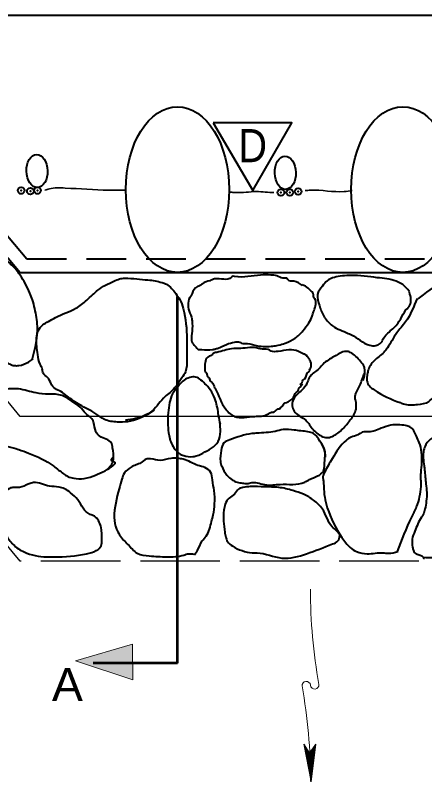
# Model space of a CAD drawing. Extents: x -8731 to -4066, y -66522 to -56618.
# Drawn here: x -5142.7 to -5003.8, y -66073.2 to -65812.9 of the extents above; entities that cross this region are included whole.
import ezdxf
from ezdxf.enums import TextEntityAlignment as Align

# ---------------------------------------------------------------- set-up
doc = ezdxf.new("R2010")
doc.units = 0
doc.header["$LTSCALE"] = 4.5
doc.header["$PDMODE"] = 32
doc.header["$PDSIZE"] = 2.25
doc.linetypes.add('LONG_DASHED', pattern=[7.5, 6, -1.5])
doc.linetypes.add('MEDIUM_DASHED', pattern=[4.5, 3, -1.5])
doc.layers.add('1', color=7, linetype='Continuous', lineweight=13)
doc.layers.add('3', color=7, linetype='Continuous', lineweight=40)

msp = doc.modelspace()

# ---------------------------------------------------------------- hatches: boundary and pattern name
at = {"layer": '1'}
msp.add_hatch(color=256, dxfattribs=at).paths.add_polyline_path([(-5122.34, -66032.16), (-5102.86, -66038.6), (-5103.02, -66026.48)])

# ---------------------------------------------------------------- linework, layer by layer
for p, q in [((-5044.78, -66060.4), (-5042.38, -66073.16)), ((-5042.84, -66063.4), (-5044.78, -66060.4)), ((-5044.78, -66060.4), (-5042.38, -66072.84)), ((-5044.64, -66060.56), (-5042.38, -66072.56)), ((-5044.64, -66060.7), (-5042.38, -66072.24)), ((-5044.5, -66060.7), (-5042.54, -66071.96)), ((-5044.5, -66060.7), (-5042.54, -66071.96)), ((-5044.5, -66060.84), (-5042.54, -66071.64)), ((-5044.5, -66061), (-5042.54, -66071.36)), ((-5044.34, -66061), (-5042.54, -66071.04)), ((-5044.34, -66061.16), (-5042.54, -66070.6)), ((-5044.18, -66061.3), (-5042.54, -66070.3)), ((-5044.18, -66061.3), (-5042.54, -66070)), ((-5044.04, -66061.44), (-5042.7, -66069.7)), ((-5044.04, -66061.6), (-5042.7, -66069.4)), ((-5044.04, -66061.6), (-5042.7, -66069.1)), ((-5043.9, -66061.76), (-5042.7, -66068.8)), ((-5040.74, -66060.4), (-5042.84, -66063.4)), ((-5042.7, -66069.7), (-5041.5, -66061.44)), ((-5042.7, -66069.4), (-5041.5, -66061.6)), ((-5042.7, -66069.1), (-5041.64, -66061.6)), ((-5042.7, -66068.8), (-5041.64, -66061.76)), ((-5042.54, -66071.96), (-5041.04, -66060.84)), ((-5042.54, -66071.64), (-5041.04, -66060.84)), ((-5042.54, -66071.36), (-5041.18, -66061)), ((-5042.54, -66071.04), (-5041.18, -66061)), ((-5042.54, -66070.6), (-5041.34, -66061.16)), ((-5042.54, -66070.3), (-5041.34, -66061.3)), ((-5042.54, -66070), (-5041.5, -66061.3)), ((-5042.38, -66073.16), (-5040.74, -66060.4)), ((-5042.38, -66072.84), (-5040.9, -66060.56)), ((-5042.38, -66072.56), (-5040.9, -66060.56)), ((-5042.38, -66072.24), (-5041.04, -66060.7)), ((-5043.9, -66061.9), (-5042.7, -66068.5)), ((-5043.74, -66061.9), (-5042.7, -66068.04)), ((-5043.74, -66062.04), (-5042.7, -66068.04)), ((-5043.74, -66062.04), (-5042.7, -66067.76)), ((-5043.58, -66062.2), (-5042.7, -66067.44)), ((-5043.58, -66062.2), (-5042.7, -66067.16)), ((-5043.58, -66062.36), (-5042.7, -66066.84)), ((-5043.44, -66062.36), (-5042.7, -66066.56)), ((-5043.44, -66062.5), (-5042.7, -66066.24)), ((-5043.3, -66062.64), (-5042.7, -66065.96)), ((-5043.3, -66062.64), (-5042.84, -66065.64)), ((-5043.3, -66062.8), (-5042.84, -66065.36)), ((-5043.14, -66062.96), (-5042.84, -66065.04)), ((-5043.14, -66062.96), (-5042.84, -66064.6)), ((-5042.98, -66063.1), (-5042.84, -66064.3)), ((-5042.98, -66063.24), (-5042.84, -66063.84)), ((-5042.98, -66063.24), (-5042.84, -66063.84)), ((-5042.84, -66065.64), (-5042.38, -66062.64)), ((-5042.84, -66065.36), (-5042.38, -66062.8)), ((-5042.84, -66065.04), (-5042.38, -66062.96)), ((-5042.84, -66064.6), (-5042.54, -66062.96)), ((-5042.84, -66064.3), (-5042.7, -66063.1)), ((-5042.84, -66064), (-5042.7, -66063.1)), ((-5042.84, -66063.84), (-5042.84, -66063.24)), ((-5042.7, -66068.5), (-5041.78, -66061.9)), ((-5042.7, -66068.04), (-5041.78, -66061.9)), ((-5042.7, -66067.76), (-5041.94, -66062.04)), ((-5042.7, -66067.44), (-5041.94, -66062.2)), ((-5042.7, -66067.16), (-5041.94, -66062.2)), ((-5042.7, -66066.84), (-5042.1, -66062.36)), ((-5042.7, -66066.56), (-5042.1, -66062.36)), ((-5042.7, -66066.24), (-5042.24, -66062.5)), ((-5042.7, -66065.96), (-5042.24, -66062.64))]:
    msp.add_line(p, q, dxfattribs=at)
msp.add_lwpolyline([(-5122.34, -66032.16), (-5102.86, -66038.6), (-5103.02, -66026.48)], close=True, dxfattribs=at)
msp.add_lwpolyline([(-5042.84, -66063.56), (-5042.84, -66063.4), (-5042.38, -66073.16)], dxfattribs=at)
for centre, radius, start, end in [((-4857.65, -66007.58), 184.94, 180.0592, 190.1443), ((-5043.98, -66040.54), 1.43, 5.1097, 185.1097), ((-5227.46, -66073.24), 184.95, 0.0596, 10.144), ((-5041.12, -66040.28), 1.43, 185.133, 5.1122)]:
    msp.add_arc(centre, radius, start, end, dxfattribs=at)
at = {"layer": '3'}
for p, q in [((-5394.9, -65812.9), (-4860.74, -65812.9)), ((-5141.1, -65900.2), (-4972.04, -65900.2))]:
    msp.add_line(p, q, dxfattribs=at)
at = {"layer": '3', "linetype": 'MEDIUM_DASHED'}
for p, q in [((-5173.18, -65854.6), (-5138.84, -65895.56)), ((-5138.84, -65895.56), (-4973.7, -65895.56))]:
    msp.add_line(p, q, dxfattribs=at)
at = {"layer": '3', "lineweight": 25}
for p, q in [((-5141.1, -65949.1), (-5175.58, -65907.84)), ((-4972.04, -65949.1), (-5141.1, -65949.1))]:
    msp.add_line(p, q, dxfattribs=at)
at = {"layer": '3', "lineweight": 53}
for q in [(-5087.7, -65908.44), (-5116.34, -66032.96)]:
    msp.add_line((-5087.7, -66032.96), q, dxfattribs=at)
at = {"layer": '3'}
msp.add_lwpolyline([(-5332.64, -65850.7), (-5175.58, -65859.1), (-5141.1, -65900.2)], dxfattribs=at)
msp.add_lwpolyline([(-5075.54, -65849.36), (-5062.18, -65872.44), (-5048.84, -65849.36)], close=True, dxfattribs=at)
at = {"layer": '3', "linetype": 'LONG_DASHED', "lineweight": 25}
msp.add_lwpolyline([(-4860.74, -65911), (-4972.04, -65998.3), (-5141.1, -65998.3), (-5175.58, -65957.2), (-5332.64, -65948.8), (-5394.9, -65911)], dxfattribs=at)
at = {"layer": '3'}
for centre, major_axis, ratio in [((-5087.69, -65872.08), (0, 28.12), 0.624269), ((-5011.19, -65872.08), (0, 28.12), 0.624269), ((-5135.39, -65865.78), (-0.15, 5.62), 0.640779), ((-5051.09, -65866.38), (-0.15, 5.62), 0.640779)]:
    msp.add_ellipse(centre, major_axis=major_axis, ratio=ratio, dxfattribs=at)
at = {"layer": '3', "lineweight": 35}
for points in [[(-5132.7, -65872.3), (-5131.18, -65871.84), (-5125.78, -65871.56), (-5111.1, -65872.3), (-5105.84, -65872.3), (-5105.1, -65872.3)], [(-5070.3, -65872.76), (-5068.94, -65873.04), (-5066.98, -65873.04), (-5065.34, -65873.04), (-5061.74, -65872.76), (-5055.58, -65873.04), (-5054.98, -65873.04)], [(-5044.34, -65872.44), (-5042.54, -65872.3), (-5031.14, -65872.76), (-5028.44, -65872.44)]]:
    msp.add_spline(points, degree=3, dxfattribs=at)
at = {"layer": '3'}
for points in [[(-5136.9, -65929.44), (-5135.24, -65918.5), (-5136.14, -65912.5), (-5136.9, -65909.5), (-5137.78, -65907.24), (-5141.1, -65901.1), (-5142.44, -65899.3), (-5145.58, -65896.3), (-5148.9, -65893.6), (-5152.18, -65891.8), (-5153.84, -65891.64), (-5157.58, -65891.96), (-5161.04, -65893), (-5166.14, -65895.4), (-5170.34, -65897.36), (-5173.64, -65900.8), (-5174.7, -65904.24), (-5174.38, -65907.56), (-5173.64, -65909.04), (-5168.84, -65914), (-5167.18, -65915.2), (-5162.7, -65917.76), (-5161.04, -65918.64), (-5156.54, -65921.8), (-5152.78, -65925.56), (-5149.18, -65927.96), (-5146.04, -65930.5), (-5144.54, -65931.4), (-5143.04, -65931.84), (-5141.54, -65931.84), (-5138.24, -65930.64), (-5136.74, -65929.6)], [(-5095.64, -65947), (-5096.98, -65947.9), (-5104.64, -65950.9), (-5108.1, -65951.04), (-5112.44, -65950.16), (-5115.44, -65948.2), (-5120.84, -65945.2), (-5125.18, -65942.2), (-5127.3, -65940.7), (-5129.24, -65939.64), (-5130.58, -65938), (-5131.78, -65935.9), (-5133.3, -65934.4), (-5133.58, -65932.9), (-5134.34, -65931.4), (-5135.1, -65928.1), (-5135.54, -65922.4), (-5134.94, -65920), (-5133.44, -65918.04), (-5131.5, -65916.84), (-5129.1, -65915.5), (-5122.18, -65912.36), (-5118.44, -65909.64), (-5114.7, -65906.2), (-5109.3, -65903.2), (-5107.34, -65902.44), (-5105.54, -65902.16), (-5101.5, -65902.44), (-5097.74, -65902.76), (-5092.94, -65903.64), (-5091.44, -65904.24), (-5088.3, -65907.4), (-5086.94, -65909.36), (-5085.74, -65912.5), (-5084.54, -65922.84), (-5084.54, -65924.64), (-5084.54, -65929.76), (-5084.98, -65933.96), (-5086.18, -65936.04), (-5090.24, -65941), (-5091.9, -65942.36), (-5096.38, -65947.3), (-5098.18, -65948.5), (-5101.94, -65949.84), (-5105.38, -65950.44)], [(-5045.24, -65904.7), (-5048.24, -65903.2), (-5050.18, -65902.76), (-5050.34, -65902.44), (-5051.98, -65902.16), (-5053.94, -65901.4), (-5056.04, -65901.1), (-5059.5, -65901.1), (-5068.34, -65901.56), (-5069.1, -65901.56), (-5069.38, -65901.84), (-5075.1, -65902.44), (-5076.74, -65903.04), (-5079.14, -65903.96), (-5080.04, -65904.7), (-5080.94, -65905), (-5082.74, -65907.4), (-5082.9, -65907.84), (-5083.5, -65908.76), (-5083.5, -65914), (-5083.04, -65915.04), (-5082.74, -65916.7), (-5082.74, -65920.16), (-5082.9, -65923.3), (-5082.58, -65924.2), (-5081.38, -65925.56), (-5080.94, -65926.16), (-5079.44, -65926.44), (-5075.84, -65926.44), (-5074.78, -65926.16), (-5074.18, -65926), (-5071.04, -65924.64), (-5068.34, -65923.9), (-5066.54, -65923.9), (-5065.94, -65924.2), (-5063.98, -65924.36), (-5060.54, -65925.1), (-5055.3, -65925.24), (-5053.5, -65924.96), (-5051.1, -65924.2), (-5047.78, -65922.56), (-5045.1, -65920), (-5043.14, -65917.3), (-5041.94, -65915.04), (-5041.5, -65913.56), (-5041.34, -65913.1), (-5040.9, -65911.6), (-5041.04, -65909.2), (-5041.34, -65908.9), (-5041.64, -65907.4), (-5042.54, -65906.36), (-5043.3, -65905.6), (-5045.38, -65904.4)], [(-5008.94, -65906.8), (-5010.14, -65905.3), (-5011.64, -65904.1), (-5013.44, -65903.2), (-5019.9, -65902), (-5028.74, -65901.24), (-5031.74, -65901.4), (-5036.84, -65903.04), (-5038.5, -65904.84), (-5040.14, -65907.7), (-5039.54, -65911.44), (-5038.04, -65915.04), (-5036.84, -65916.7), (-5035.04, -65918.36), (-5029.78, -65920.9), (-5027.98, -65921.8), (-5021.54, -65925.1), (-5020.04, -65924.96), (-5018.54, -65924.04), (-5017.64, -65922.4), (-5014.64, -65919.4), (-5011.94, -65915.96), (-5010.14, -65912.96), (-5008.78, -65911.3), (-5008.94, -65906.96)], [(-5006.38, -65909.04), (-5010.3, -65917), (-5013.3, -65920.76), (-5016.44, -65925.84), (-5017.64, -65927.36), (-5020.94, -65930.2), (-5023.04, -65933.64), (-5023.34, -65935.3), (-5023.34, -65937.24), (-5022.58, -65938.76), (-5020.94, -65940.1), (-5012.1, -65944.44), (-5010.58, -65944.9), (-5008.18, -65945.2), (-5006.24, -65945.04), (-5002.34, -65944), (-5000.7, -65942.5), (-4998.9, -65941.44), (-4996.94, -65939.36), (-4993.5, -65936.04), (-4990.34, -65934.24), (-4982.98, -65928.1), (-4979.98, -65924.64), (-4977.74, -65922.7), (-4975.18, -65919.24), (-4975.04, -65917.6), (-4975.64, -65913.7), (-4976.24, -65905.9), (-4979.54, -65903.2), (-4982.98, -65901.7), (-4990.18, -65900.8), (-4993.04, -65901.4), (-4994.54, -65901.84), (-5004.3, -65907.84), (-5006.1, -65909.2)], [(-5046.14, -65938.3), (-5045.38, -65937.56), (-5045.1, -65936.8), (-5044.5, -65936.36), (-5043.14, -65933.96), (-5042.84, -65933.8), (-5042.84, -65933.36), (-5042.54, -65932.76), (-5042.54, -65930.5), (-5043.44, -65929), (-5044.34, -65928.1), (-5044.78, -65927.96), (-5046.58, -65927.04), (-5053.5, -65927.04), (-5056.04, -65926.9), (-5056.94, -65926.44), (-5059.64, -65926.16), (-5060.24, -65926), (-5066.24, -65926), (-5069.38, -65926.16), (-5074.34, -65927.36), (-5075.84, -65927.96), (-5076.14, -65928.4), (-5076.9, -65928.7), (-5078.24, -65930.36), (-5078.38, -65932.44), (-5078.24, -65933.96), (-5077.78, -65934.56), (-5077.5, -65935.6), (-5077.04, -65935.9), (-5076.58, -65937.1), (-5075.98, -65937.56), (-5075.1, -65939.36), (-5074.94, -65939.64), (-5071.34, -65946.7), (-5069.84, -65948.2), (-5068.34, -65949.1), (-5061.44, -65949.1), (-5057.1, -65948.36), (-5056.04, -65947.76), (-5054.84, -65947.6), (-5053.5, -65946.56), (-5052.9, -65946.4), (-5052.74, -65946.1), (-5052.14, -65945.8), (-5051.84, -65945.2), (-5050.18, -65944.16), (-5047.94, -65941.9), (-5047.34, -65940.84), (-5046.74, -65940.4), (-5046.58, -65939.8), (-5045.84, -65938.9), (-5045.24, -65938)], [(-5024.7, -65936.96), (-5024.1, -65933.64), (-5024.38, -65932.16), (-5025.58, -65930.5), (-5029.04, -65927.36), (-5030.54, -65927.04), (-5032.5, -65927.64), (-5035.18, -65929.16), (-5038.64, -65931.7), (-5039.98, -65933.2), (-5041.64, -65934.4), (-5042.98, -65936.04), (-5043.74, -65937.84), (-5045.38, -65940.1), (-5047.18, -65941.76), (-5048.7, -65944.16), (-5048.7, -65945.96), (-5047.78, -65947.76), (-5044.18, -65950.44), (-5041.64, -65953.6), (-5039.98, -65955.1), (-5038.34, -65956), (-5036.54, -65956.3), (-5034.74, -65955.7), (-5033.24, -65954.8), (-5031.58, -65953.3), (-5029.04, -65950.3), (-5027.1, -65946.7), (-5027.1, -65944.44), (-5027.38, -65942.64), (-5026.94, -65940.84), (-5025.58, -65938.16), (-5024.84, -65936.04), (-5024.24, -65934.4)], [(-5073.14, -65951.8), (-5073.74, -65948.64), (-5074.78, -65943.7), (-5077.94, -65938.44), (-5079.74, -65936.8), (-5081.54, -65935.76), (-5083.5, -65935.9), (-5085.44, -65936.8), (-5088.14, -65939.8), (-5089.34, -65941.44), (-5090.38, -65944.44), (-5090.84, -65947.9), (-5090.98, -65952.1), (-5090.54, -65955.56), (-5089.94, -65957.8), (-5088.9, -65959.76), (-5087.1, -65961.7), (-5085.58, -65962.44), (-5082.44, -65962.76), (-5080.94, -65962.44), (-5079.14, -65961.56), (-5073.9, -65957.64), (-5073.14, -65954.2), (-5073.9, -65948.04)], [(-5111.38, -65966.96), (-5110.04, -65965.3), (-5109.44, -65963.64), (-5109.74, -65959.76), (-5110.18, -65958.1), (-5114.1, -65955.84), (-5115.44, -65954.2), (-5116.18, -65951.04), (-5117.1, -65949.56), (-5118.9, -65948.04), (-5120.7, -65945.96), (-5123.1, -65944.3), (-5125.04, -65942.96), (-5126.84, -65942.04), (-5129.1, -65941.6), (-5131.5, -65941.6), (-5135.7, -65941.16), (-5141.7, -65939.8), (-5144.98, -65939.8), (-5146.94, -65940.24), (-5152.5, -65942.36), (-5154.14, -65942.8), (-5155.64, -65943.7), (-5157.44, -65945.5), (-5157.74, -65947.3), (-5156.98, -65952.24), (-5155.94, -65954.2), (-5154.14, -65955.7), (-5147.1, -65958.84), (-5143.5, -65959.76), (-5141.54, -65960.36), (-5138.24, -65961.56), (-5129.7, -65966.04), (-5126.38, -65968.6), (-5124.9, -65969.5), (-5122.94, -65970.1), (-5119.34, -65970.24), (-5115.58, -65969.04), (-5112.3, -65967.56), (-5109.14, -65964.56), (-5110.04, -65964.24), (-5109.58, -65962.9)], [(-5012.98, -65995), (-5008.18, -65983.3), (-5006.54, -65979.84), (-5005.5, -65976.4), (-5005.04, -65972.96), (-5005.04, -65968.16), (-5004.74, -65964.84), (-5005.64, -65957.96), (-5006.54, -65955.84), (-5008.78, -65952.7), (-5010.3, -65952.24), (-5015.24, -65952.1), (-5018.54, -65953.16), (-5022.9, -65954.36), (-5024.98, -65954.5), (-5026.5, -65955.4), (-5028.74, -65956.16), (-5030.38, -65957.2), (-5035.18, -65963.5), (-5037.74, -65968), (-5038.34, -65969.64), (-5038.18, -65971.16), (-5038.04, -65972.96), (-5037.74, -65976.56), (-5036.84, -65980.16), (-5031.9, -65990.2), (-5029.04, -65993.64), (-5026.94, -65995), (-5023.34, -65995.76), (-5017.94, -65995.44), (-5016.14, -65995.6), (-5012.84, -65995)], [(-5037.44, -65962.9), (-5037.58, -65961.4), (-5038.04, -65959.9), (-5039.84, -65956.76), (-5041.5, -65954.96), (-5043.44, -65954.36), (-5048.1, -65953.76), (-5051.84, -65953.6), (-5054.54, -65954.2), (-5060.7, -65954.8), (-5062.5, -65954.96), (-5069.98, -65957.04), (-5071.94, -65958.1), (-5072.84, -65960.64), (-5073.14, -65964.4), (-5072.7, -65966.04), (-5070.9, -65969.04), (-5069.1, -65970.7), (-5067.44, -65971.44), (-5065.64, -65971.76), (-5064.14, -65971.9), (-5062.5, -65971.6), (-5057.54, -65972.36), (-5052.9, -65972.2), (-5044.5, -65971.44), (-5042.84, -65970.56), (-5038.18, -65967.7), (-5037.74, -65963.96), (-5037.58, -65961.1), (-5038.78, -65958.24)], [(-5004.14, -65996.96), (-4997.84, -65997.24), (-4991.98, -65997.7), (-4988.24, -65997.4), (-4984.04, -65996.5), (-4982.24, -65995.6), (-4981.04, -65994.7), (-4979.84, -65993.2), (-4979.24, -65991.4), (-4978.5, -65989.3), (-4977.74, -65985.7), (-4976.84, -65980.9), (-4976.7, -65978.64), (-4976.84, -65972.96), (-4977.14, -65967.24), (-4977.3, -65964.7), (-4978.04, -65961.84), (-4978.78, -65960.2), (-4979.98, -65958.4), (-4983.58, -65955.56), (-4986.9, -65954.36), (-4988.98, -65953.9), (-4992.14, -65953.9), (-4994.84, -65954.36), (-4996.04, -65954.5), (-5000.1, -65956), (-5001.14, -65956.44), (-5003.38, -65958.7), (-5004.14, -65960.64), (-5003.98, -65965.9), (-5003.84, -65967.24), (-5003.38, -65972.04), (-5003.1, -65974.9), (-5003.24, -65977.9), (-5003.7, -65980.6), (-5004.3, -65982.4), (-5004.9, -65983.3), (-5007.14, -65988.1), (-5008.04, -65990.8), (-5007.9, -65993.5), (-5007.58, -65994.7), (-5006.7, -65995.76), (-5004.3, -65996.96), (-5004.14, -65997.24), (-5003.84, -65997.24)], [(-5081.98, -65996.2), (-5080.94, -65994.7), (-5079.3, -65991.4), (-5077.94, -65989.76), (-5076.14, -65984.8), (-5075.54, -65982.56), (-5075.1, -65978.8), (-5075.24, -65974.3), (-5075.84, -65970.7), (-5076.44, -65968), (-5078.38, -65966.5), (-5080.78, -65965.76), (-5085.74, -65963.64), (-5087.54, -65963.36), (-5089.94, -65963.36), (-5093.54, -65964.1), (-5096.84, -65963.5), (-5098.34, -65963.64), (-5100.14, -65964.84), (-5101.78, -65965.6), (-5103.44, -65966.36), (-5105.7, -65968.3), (-5106.58, -65970.4), (-5107.5, -65973.7), (-5109.14, -65983.44), (-5108.38, -65987.36), (-5107.34, -65989.3), (-5105.98, -65991.1), (-5104.5, -65992.6), (-5101.34, -65995.6), (-5097.3, -65996.5), (-5091.3, -65996.8), (-5085.58, -65996.2), (-5083.94, -65995.76), (-5082.14, -65995.9)], [(-5113.64, -65986.6), (-5115.9, -65983), (-5117.38, -65982.4), (-5121.58, -65977.44), (-5123.98, -65975.04), (-5126.1, -65973.7), (-5127.9, -65973.1), (-5131.18, -65972.8), (-5136.58, -65971.6), (-5138.1, -65972.04), (-5141.38, -65973.24), (-5143.18, -65973.24), (-5144.7, -65973.56), (-5146.5, -65975.5), (-5147.24, -65979.4), (-5147.1, -65984.2), (-5146.78, -65986.3), (-5145.9, -65989.3), (-5143.5, -65992.6), (-5141.7, -65994.1), (-5139.74, -65995.16), (-5135.98, -65996.36), (-5128.18, -65996.8), (-5117.24, -65995.44), (-5115.3, -65994.7), (-5113.64, -65993.04), (-5113.34, -65991.1), (-5113.64, -65986.76)], [(-5032.34, -65989.6), (-5033.7, -65987.96), (-5035.18, -65986.6), (-5038.5, -65980.6), (-5041.5, -65977.6), (-5044.94, -65975.5), (-5048.54, -65974.3), (-5053.34, -65973.24), (-5055.74, -65973.1), (-5060.54, -65972.96), (-5065.5, -65973.24), (-5066.98, -65973.84), (-5068.34, -65975.5), (-5070.14, -65976.84), (-5071.5, -65978.96), (-5071.94, -65980.9), (-5071.64, -65988.4), (-5071.34, -65990.04), (-5070.74, -65991.56), (-5068.94, -65993.2), (-5065.78, -65994.7), (-5062.34, -65995.44), (-5060.7, -65995.44), (-5052.3, -65997.24), (-5043.9, -65995.76), (-5035.04, -65992.44), (-5033.24, -65991.4), (-5032.64, -65989.6), (-5032.64, -65989.3)]]:
    msp.add_spline(points, degree=3, dxfattribs=at)
for p in [(-5140.78, -65872.44), (-5137.64, -65872.6), (-5135.24, -65872.44), (-5046.74, -65872.76), (-5052.58, -65873.04), (-5049.58, -65873.04)]:
    msp.add_point(p, dxfattribs=at)

# ---------------------------------------------------------------- texts
for s, width, p in [('D', 0.9, (-5062.19, -65862.78)), ('A', 1.05, (-5125.07, -66045.78))]:
    msp.add_text(s, height=11.25, dxfattribs=dict(at, width=width)).set_placement(p, align=Align.CENTER)

doc.saveas('drawing.dxf')
